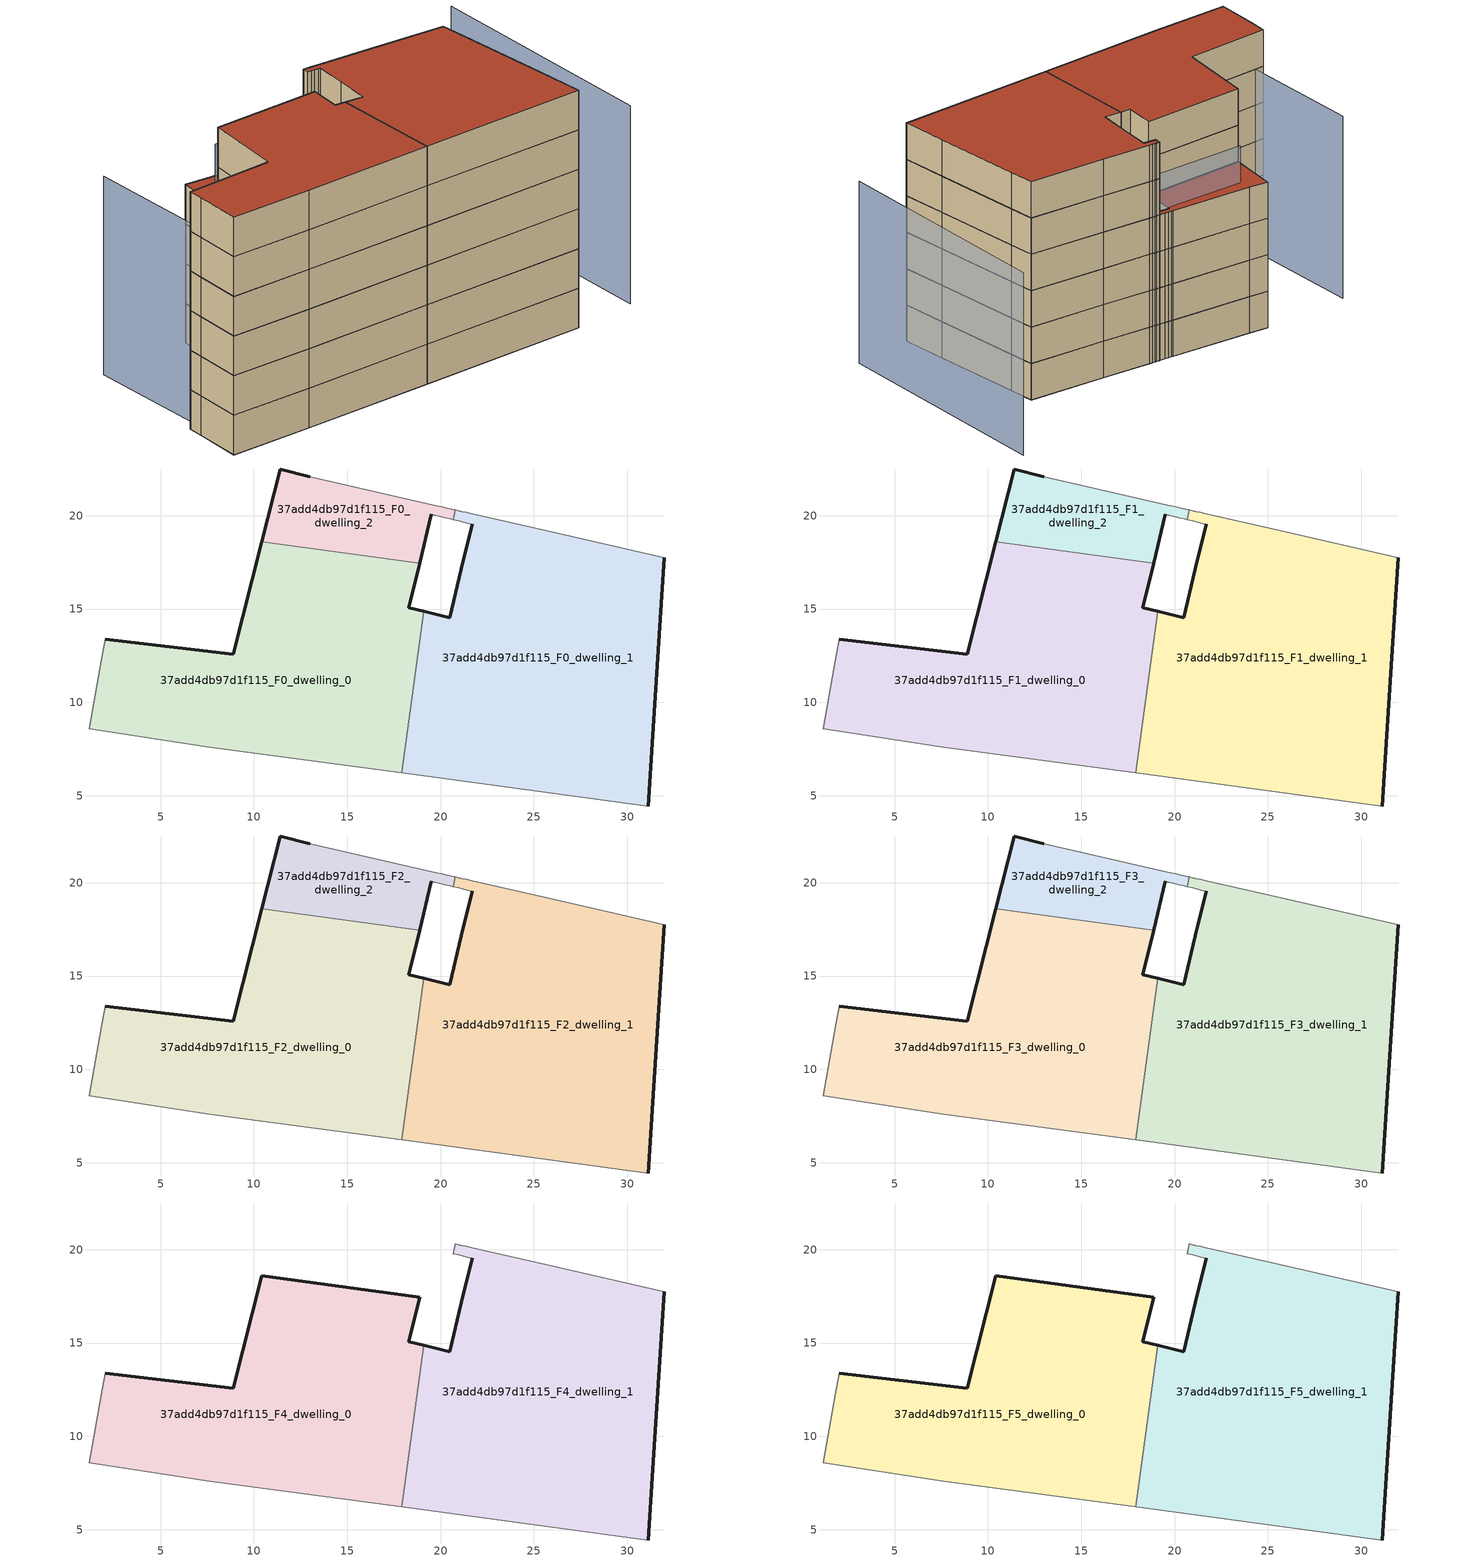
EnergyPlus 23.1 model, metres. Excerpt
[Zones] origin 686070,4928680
37add4db97d1f115_F0_dwelling_0
 floor ground (EU_floor_Construction): 17.93,6.22 19.09,14.88 18.3,15.07 18.88,17.46 10.42,18.6 8.88,12.58 2.02,13.38 1.81,12.22 1.17,8.57 7.62,7.61 z0
 wall outside (EU_wall_Construction): 2.02,13.38 8.88,12.58 10.42,18.6 / 18.88,17.46 18.3,15.07 19.09,14.88 z0:3
 wall adiabatic (EU_wall_Construction): 17.93,6.22 7.62,7.61 1.17,8.57 1.81,12.22 2.02,13.38 z0:3
 wall to 37add4db97d1f115_F0_dwelling_2 (EU_wall_Construction): 10.42,18.6 18.88,17.46 z0:3
 wall to 37add4db97d1f115_F0_dwelling_1 (EU_wall_Construction): 19.09,14.88 17.93,6.22 z0:3
37add4db97d1f115_F0_dwelling_1
 floor ground (EU_floor_Construction): 31.13,4.45 31.38,8.25 31.86,15.71 31.99,17.74 25.68,19.18 21.67,20.11 21.38,20.17 21.17,20.22 21.09,20.24 21.03,20.25 20.8,20.31 20.67,19.79 20.96,19.72 21.25,19.65 21.55,19.58 21.69,19.54 21.11,17.16 20.48,14.54 19.09,14.88 17.93,6.22 z0
 wall outside (EU_wall_Construction): 31.99,17.74 31.86,15.71 31.38,8.25 31.13,4.45 / 19.09,14.88 20.48,14.54 21.11,17.16 21.69,19.54 z0:3
 wall adiabatic (EU_wall_Construction): 21.69,19.54 21.55,19.58 21.25,19.65 20.96,19.72 20.67,19.79 20.79,20.31 / 20.8,20.31 21.03,20.25 21.09,20.24 21.17,20.22 21.38,20.17 21.67,20.11 25.68,19.18 31.99,17.74 / 31.13,4.45 17.93,6.22 z0:3
37add4db97d1f115_F0_dwelling_2
 floor ground (EU_floor_Construction): 18.88,17.46 19.5,20.07 19.65,20.04 19.69,20.03 19.94,19.97 20.15,19.92 20.23,19.9 20.52,19.83 20.67,19.79 20.8,20.31 20.78,20.31 20.74,20.32 20.35,20.41 20.06,20.48 19.77,20.54 19.63,20.57 13,22.09 11.41,22.5 10.42,18.6 z0
 wall outside (EU_wall_Construction): 19.5,20.07 18.88,17.46 / 10.42,18.6 11.41,22.5 13,22.09 z0:3
 wall adiabatic (EU_wall_Construction): 13,22.09 19.63,20.57 19.77,20.54 20.06,20.48 20.35,20.41 20.74,20.32 20.78,20.31 20.8,20.31 20.67,19.79 20.52,19.83 20.23,19.9 20.15,19.92 19.94,19.97 19.69,20.03 19.65,20.04 19.5,20.07 z0:3
37add4db97d1f115_F1_dwelling_0
 floor to 37add4db97d1f115_F0_dwelling_0 (EU_floor_Construction): 17.93,6.22 19.09,14.88 18.3,15.07 18.88,17.46 10.42,18.6 8.88,12.58 2.02,13.38 1.81,12.22 1.17,8.57 7.62,7.61 z3
 wall outside (EU_wall_Construction): 2.02,13.38 8.88,12.58 10.42,18.6 / 18.88,17.46 18.3,15.07 19.09,14.88 z3:6
 wall adiabatic (EU_wall_Construction): 17.93,6.22 7.62,7.61 1.17,8.57 1.81,12.22 2.02,13.38 z3:6
 wall to 37add4db97d1f115_F1_dwelling_2 (EU_wall_Construction): 10.42,18.6 18.88,17.46 z3:6
 wall to 37add4db97d1f115_F1_dwelling_1 (EU_wall_Construction): 19.09,14.88 17.93,6.22 z3:6
37add4db97d1f115_F1_dwelling_1
 floor to 37add4db97d1f115_F0_dwelling_1 (EU_floor_Construction): 31.13,4.45 31.38,8.25 31.86,15.71 31.99,17.74 25.68,19.18 21.67,20.11 21.38,20.17 21.17,20.22 21.09,20.24 21.03,20.25 20.79,20.31 20.67,19.79 20.96,19.72 21.25,19.65 21.54,19.58 21.69,19.54 21.11,17.16 20.48,14.54 19.09,14.88 17.93,6.22 z3
 wall outside (EU_wall_Construction): 31.99,17.74 31.86,15.71 31.38,8.25 31.13,4.45 / 19.09,14.88 20.48,14.54 21.11,17.16 21.69,19.54 z3:6
 wall adiabatic (EU_wall_Construction): 21.69,19.54 21.55,19.58 21.25,19.65 20.96,19.72 20.67,19.79 20.79,20.31 / 20.8,20.31 21.03,20.25 21.09,20.24 21.17,20.22 21.38,20.17 21.67,20.11 25.68,19.18 31.99,17.74 / 31.13,4.45 17.93,6.22 z3:6
37add4db97d1f115_F1_dwelling_2
 floor to 37add4db97d1f115_F0_dwelling_2 (EU_floor_Construction): 18.88,17.46 19.5,20.07 19.65,20.04 19.69,20.03 19.94,19.97 20.15,19.92 20.23,19.9 20.52,19.83 20.67,19.79 20.79,20.31 20.78,20.31 20.74,20.32 20.35,20.41 20.06,20.48 19.77,20.54 19.63,20.57 13,22.09 11.41,22.5 10.42,18.6 z3
 wall outside (EU_wall_Construction): 19.5,20.07 18.88,17.46 / 10.42,18.6 11.41,22.5 13,22.09 z3:6
 wall adiabatic (EU_wall_Construction): 13,22.09 19.63,20.57 19.77,20.54 20.06,20.48 20.35,20.41 20.74,20.32 20.78,20.31 20.8,20.31 20.67,19.79 20.52,19.83 20.23,19.9 20.15,19.92 19.94,19.97 19.69,20.03 19.65,20.04 19.5,20.07 z3:6
37add4db97d1f115_F2_dwelling_0
 floor to 37add4db97d1f115_F1_dwelling_0 (EU_floor_Construction): 17.93,6.22 19.09,14.88 18.3,15.07 18.88,17.46 10.42,18.6 8.88,12.58 2.02,13.38 1.81,12.22 1.17,8.57 7.62,7.61 z6
 wall outside (EU_wall_Construction): 2.02,13.38 8.88,12.58 10.42,18.6 / 18.88,17.46 18.3,15.07 19.09,14.88 z6:9
 wall adiabatic (EU_wall_Construction): 17.93,6.22 7.62,7.61 1.17,8.57 1.81,12.22 2.02,13.38 z6:9
 wall to 37add4db97d1f115_F2_dwelling_2 (EU_wall_Construction): 10.42,18.6 18.88,17.46 z6:9
 wall to 37add4db97d1f115_F2_dwelling_1 (EU_wall_Construction): 19.09,14.88 17.93,6.22 z6:9
37add4db97d1f115_F2_dwelling_1
 floor to 37add4db97d1f115_F1_dwelling_1 (EU_floor_Construction): 31.13,4.45 31.38,8.25 31.86,15.71 31.99,17.74 25.68,19.18 21.67,20.11 21.38,20.17 21.17,20.22 21.09,20.24 21.03,20.25 20.79,20.31 20.67,19.79 20.96,19.72 21.25,19.65 21.54,19.58 21.69,19.54 21.11,17.16 20.48,14.54 19.09,14.88 17.93,6.22 z6
 wall outside (EU_wall_Construction): 31.99,17.74 31.86,15.71 31.38,8.25 31.13,4.45 / 19.09,14.88 20.48,14.54 21.11,17.16 21.69,19.54 z6:9
 wall adiabatic (EU_wall_Construction): 21.69,19.54 21.55,19.58 21.25,19.65 20.96,19.72 20.67,19.79 20.79,20.31 / 20.8,20.31 21.03,20.25 21.09,20.24 21.17,20.22 21.38,20.17 21.67,20.11 25.68,19.18 31.99,17.74 / 31.13,4.45 17.93,6.22 z6:9
37add4db97d1f115_F2_dwelling_2
 floor to 37add4db97d1f115_F1_dwelling_2 (EU_floor_Construction): 18.88,17.46 19.5,20.07 19.65,20.04 19.69,20.03 19.94,19.97 20.15,19.92 20.23,19.9 20.52,19.83 20.67,19.79 20.79,20.31 20.78,20.31 20.74,20.32 20.35,20.41 20.06,20.48 19.77,20.54 19.63,20.57 13,22.09 11.41,22.5 10.42,18.6 z6
 wall outside (EU_wall_Construction): 19.5,20.07 18.88,17.46 / 10.42,18.6 11.41,22.5 13,22.09 z6:9
 wall adiabatic (EU_wall_Construction): 13,22.09 19.63,20.57 19.77,20.54 20.06,20.48 20.35,20.41 20.74,20.32 20.78,20.31 20.8,20.31 20.67,19.79 20.52,19.83 20.23,19.9 20.15,19.92 19.94,19.97 19.69,20.03 19.65,20.04 19.5,20.07 z6:9
37add4db97d1f115_F3_dwelling_0
 floor to 37add4db97d1f115_F2_dwelling_0 (EU_floor_Construction): 17.93,6.22 19.09,14.88 18.3,15.07 18.88,17.46 10.42,18.6 8.88,12.58 2.02,13.38 1.81,12.22 1.17,8.57 7.62,7.61 z9
 wall outside (EU_wall_Construction): 2.02,13.38 8.88,12.58 10.42,18.6 / 18.88,17.46 18.3,15.07 19.09,14.88 z9:12
 wall adiabatic (EU_wall_Construction): 17.93,6.22 7.62,7.61 1.17,8.57 1.81,12.22 2.02,13.38 z9:12
 wall to 37add4db97d1f115_F3_dwelling_2 (EU_wall_Construction): 10.42,18.6 18.88,17.46 z9:12
 wall to 37add4db97d1f115_F3_dwelling_1 (EU_wall_Construction): 19.09,14.88 17.93,6.22 z9:12
37add4db97d1f115_F3_dwelling_1
 floor to 37add4db97d1f115_F2_dwelling_1 (EU_floor_Construction): 31.13,4.45 31.38,8.25 31.86,15.71 31.99,17.74 25.68,19.18 21.67,20.11 21.38,20.17 21.17,20.22 21.09,20.24 21.03,20.25 20.79,20.31 20.67,19.79 20.96,19.72 21.25,19.65 21.54,19.58 21.69,19.54 21.11,17.16 20.48,14.54 19.09,14.88 17.93,6.22 z9
 wall outside (EU_wall_Construction): 31.99,17.74 31.86,15.71 31.38,8.25 31.13,4.45 / 19.09,14.88 20.48,14.54 21.11,17.16 21.69,19.54 z9:12
 wall adiabatic (EU_wall_Construction): 21.69,19.54 21.55,19.58 21.25,19.65 20.96,19.72 20.67,19.79 20.79,20.31 / 20.8,20.31 21.03,20.25 21.09,20.24 21.17,20.22 21.38,20.17 21.67,20.11 25.68,19.18 31.99,17.74 / 31.13,4.45 17.93,6.22 z9:12
37add4db97d1f115_F3_dwelling_2
 floor to 37add4db97d1f115_F2_dwelling_2 (EU_floor_Construction): 18.88,17.46 19.5,20.07 19.65,20.04 19.69,20.03 19.94,19.97 20.15,19.92 20.23,19.9 20.52,19.83 20.67,19.79 20.79,20.31 20.78,20.31 20.74,20.32 20.35,20.41 20.06,20.48 19.77,20.54 19.63,20.57 13,22.09 11.41,22.5 10.42,18.6 z9
 wall outside (EU_wall_Construction): 19.5,20.07 18.88,17.46 / 10.42,18.6 11.41,22.5 13,22.09 z9:12
 wall adiabatic (EU_wall_Construction): 13,22.09 19.63,20.57 19.77,20.54 20.06,20.48 20.35,20.41 20.74,20.32 20.78,20.31 20.8,20.31 20.67,19.79 20.52,19.83 20.23,19.9 20.15,19.92 19.94,19.97 19.69,20.03 19.65,20.04 19.5,20.07 z9:12
 roof outside (EU_roof_Construction): 20.35,20.41 20.74,20.32 20.78,20.31 20.8,20.31 20.67,19.79 20.52,19.83 20.23,19.9 20.15,19.92 19.94,19.97 19.69,20.03 19.65,20.04 19.5,20.07 18.88,17.46 10.42,18.6 11.41,22.5 13,22.09 19.63,20.57 19.77,20.54 20.06,20.48 z12
37add4db97d1f115_F4_dwelling_0
 floor to 37add4db97d1f115_F3_dwelling_0 (EU_floor_Construction): 17.93,6.22 19.09,14.88 18.3,15.07 18.88,17.46 10.42,18.6 8.88,12.58 2.02,13.38 1.81,12.22 1.17,8.57 7.62,7.61 z12
 wall outside (EU_wall_Construction): 2.02,13.38 8.88,12.58 10.42,18.6 18.88,17.46 18.3,15.07 19.09,14.88 z12:15
 wall adiabatic (EU_wall_Construction): 17.93,6.22 7.62,7.61 1.17,8.57 1.81,12.22 2.02,13.38 z12:15
 wall to 37add4db97d1f115_F4_dwelling_1 (EU_wall_Construction): 19.09,14.88 17.93,6.22 z12:15
37add4db97d1f115_F4_dwelling_1
 floor to 37add4db97d1f115_F3_dwelling_1 (EU_floor_Construction): 31.13,4.45 31.38,8.25 31.86,15.71 31.99,17.74 25.68,19.18 21.67,20.11 21.38,20.17 21.17,20.22 21.09,20.24 21.03,20.25 20.79,20.31 20.67,19.79 20.96,19.72 21.25,19.65 21.54,19.58 21.69,19.54 21.11,17.16 20.48,14.54 19.09,14.88 17.93,6.22 z12
 wall outside (EU_wall_Construction): 31.99,17.74 31.86,15.71 31.38,8.25 31.13,4.45 / 19.09,14.88 20.48,14.54 21.11,17.16 21.69,19.54 z12:15
 wall adiabatic (EU_wall_Construction): 21.69,19.54 21.55,19.58 21.25,19.65 20.96,19.72 20.67,19.79 20.8,20.31 21.03,20.25 21.09,20.24 21.17,20.22 21.38,20.17 21.67,20.11 25.68,19.18 31.99,17.74 / 31.13,4.45 17.93,6.22 z12:15
37add4db97d1f115_F5_dwelling_0
 floor to 37add4db97d1f115_F4_dwelling_0 (EU_floor_Construction): 17.93,6.22 19.09,14.88 18.3,15.07 18.88,17.46 10.42,18.6 8.88,12.58 2.02,13.38 1.81,12.22 1.17,8.57 7.62,7.61 z15
 wall outside (EU_wall_Construction): 2.02,13.38 8.88,12.58 10.42,18.6 18.88,17.46 18.3,15.07 19.09,14.88 z15:18
 wall adiabatic (EU_wall_Construction): 17.93,6.22 7.62,7.61 1.17,8.57 1.81,12.22 2.02,13.38 z15:18
 wall to 37add4db97d1f115_F5_dwelling_1 (EU_wall_Construction): 19.09,14.88 17.93,6.22 z15:18
 roof outside (EU_roof_Construction): 18.88,17.46 18.3,15.07 19.09,14.88 17.93,6.22 7.62,7.61 1.17,8.57 1.81,12.22 2.02,13.38 8.88,12.58 10.42,18.6 z18
37add4db97d1f115_F5_dwelling_1
 floor to 37add4db97d1f115_F4_dwelling_1 (EU_floor_Construction): 31.13,4.45 31.38,8.25 31.86,15.71 31.99,17.74 25.68,19.18 21.67,20.11 21.38,20.17 21.17,20.22 21.09,20.24 21.03,20.25 20.79,20.31 20.67,19.79 20.96,19.72 21.25,19.65 21.54,19.58 21.69,19.54 21.11,17.16 20.48,14.54 19.09,14.88 17.93,6.22 z15
 wall outside (EU_wall_Construction): 31.99,17.74 31.86,15.71 31.38,8.25 31.13,4.45 / 19.09,14.88 20.48,14.54 21.11,17.16 21.69,19.54 z15:18
 wall adiabatic (EU_wall_Construction): 21.69,19.54 21.55,19.58 21.25,19.65 20.96,19.72 20.67,19.79 20.8,20.31 21.03,20.25 21.09,20.24 21.17,20.22 21.38,20.17 21.67,20.11 25.68,19.18 31.99,17.74 / 31.13,4.45 17.93,6.22 z15:18
 roof outside (EU_roof_Construction): 31.99,17.74 31.86,15.71 31.38,8.25 31.13,4.45 17.93,6.22 19.09,14.88 20.48,14.54 21.11,17.16 21.69,19.54 21.55,19.58 21.25,19.65 20.96,19.72 20.67,19.79 20.8,20.31 21.03,20.25 21.09,20.24 21.17,20.22 21.38,20.17 21.67,20.11 25.68,19.18 z18
shading: 36.15,4.35 39.01,23.46 / 4.12,23.29 2.15,8.44 / 31.99,17.74 12.82,21.03 z0:15
[Building]
EU S2 Campaign: North Axis=0; Terrain=City; Solar Distribution=FullExterior
[Site:Location]
Bologna: Latitude=44.5; Longitude=11.25; Time Zone=1; Elevation=37
[SizingPeriod:WeatherFileDays]
AnnualSizingPeriod: Begin Month=1; Begin Day of Month=1; End Month=12; End Day of Month=31; Day of Week for Start Day=Monday; Use Weather File Daylight Saving Period=No; Use Weather File Rain and Snow Indicators=No
[MATERIAL]
EU_InternalMass_Material: Roughness=MediumRough; Thickness=0.1; Conductivity=1; Density=1800; Specific Heat=900; Thermal Absorptance=0.9; Solar Absorptance=0.7; Visible Absorptance=0.7
[MATERIAL:NOMASS] Roughness=MediumRough; Thermal Absorptance=0.9; Solar Absorptance=0.7; Visible Absorptance=0.7
Name | Thermal Resistance
EU_wall_NoMass | 0.905828
EU_roof_NoMass | 0.37593
EU_floor_NoMass | 0.67114
[CONSTRUCTION]
EU_wall_Construction: EU_wall_NoMass
EU_roof_Construction: EU_roof_NoMass
EU_floor_Construction: EU_floor_NoMass
EU_InternalMass_Construction: EU_InternalMass_Material
[ZONE] Type=1; Multiplier=1; Ceiling Height=autocalculate; Floor Area=autocalculate; Part of Total Floor Area=Yes
Name | Volume
37add4db97d1f115_F0_dwelling_0; 37add4db97d1f115_F1_dwelling_0; 37add4db97d1f115_F2_dwelling_0; 37add4db97d1f115_F3_dwelling_0; 37add4db97d1f115_F4_dwelling_0; 37add4db97d1f115_F5_dwelling_0 | 424.845
37add4db97d1f115_F0_dwelling_1 | 506.391
37add4db97d1f115_F1_dwelling_1; 37add4db97d1f115_F2_dwelling_1; 37add4db97d1f115_F3_dwelling_1; 37add4db97d1f115_F4_dwelling_1; 37add4db97d1f115_F5_dwelling_1 | 506.39
37add4db97d1f115_F0_dwelling_2; 37add4db97d1f115_F1_dwelling_2; 37add4db97d1f115_F2_dwelling_2; 37add4db97d1f115_F3_dwelling_2 | 93.2688
[INTERNALMASS] Construction=EU_InternalMass_Construction
Name | Zone or ZoneList | Surface Area
37add4db97d1f115_F0_dwelling_0_EU_InternalMass | 37add4db97d1f115_F0_dwelling_0 | 141.615
37add4db97d1f115_F0_dwelling_1_EU_InternalMass | 37add4db97d1f115_F0_dwelling_1 | 168.797
37add4db97d1f115_F0_dwelling_2_EU_InternalMass | 37add4db97d1f115_F0_dwelling_2 | 31.0898
37add4db97d1f115_F1_dwelling_0_EU_InternalMass | 37add4db97d1f115_F1_dwelling_0 | 141.615
37add4db97d1f115_F1_dwelling_1_EU_InternalMass | 37add4db97d1f115_F1_dwelling_1 | 168.797
37add4db97d1f115_F1_dwelling_2_EU_InternalMass | 37add4db97d1f115_F1_dwelling_2 | 31.0898
37add4db97d1f115_F2_dwelling_0_EU_InternalMass | 37add4db97d1f115_F2_dwelling_0 | 141.615
37add4db97d1f115_F2_dwelling_1_EU_InternalMass | 37add4db97d1f115_F2_dwelling_1 | 168.797
37add4db97d1f115_F2_dwelling_2_EU_InternalMass | 37add4db97d1f115_F2_dwelling_2 | 31.0898
37add4db97d1f115_F3_dwelling_0_EU_InternalMass | 37add4db97d1f115_F3_dwelling_0 | 141.615
37add4db97d1f115_F3_dwelling_1_EU_InternalMass | 37add4db97d1f115_F3_dwelling_1 | 168.797
37add4db97d1f115_F3_dwelling_2_EU_InternalMass | 37add4db97d1f115_F3_dwelling_2 | 31.0898
37add4db97d1f115_F4_dwelling_0_EU_InternalMass | 37add4db97d1f115_F4_dwelling_0 | 170.758
37add4db97d1f115_F4_dwelling_1_EU_InternalMass | 37add4db97d1f115_F4_dwelling_1 | 170.758
37add4db97d1f115_F5_dwelling_0_EU_InternalMass | 37add4db97d1f115_F5_dwelling_0 | 170.758
37add4db97d1f115_F5_dwelling_1_EU_InternalMass | 37add4db97d1f115_F5_dwelling_1 | 170.758
[OTHEREQUIPMENT] Fuel Type=Electricity; Design Level Calculation Method=Watts/Area; Power per Zone Floor Area=1; Fraction Latent=0; Fraction Radiant=0; Fraction Lost=0; Carbon Dioxide Generation Rate=0; EndUse Subcategory=EU_Step8_InternalGains
Name | Zone or ZoneList or Space or SpaceList | Schedule
EU_Step8_InternalGain_37add4db97d1f115_F0_dwelling_0_f000 | 37add4db97d1f115_F0_dwelling_0 | EU_Step8_GainSchedule_37add4db97d1f115_F0_dwelling_0_f000
EU_Step8_InternalGain_37add4db97d1f115_F0_dwelling_1_f000 | 37add4db97d1f115_F0_dwelling_1 | EU_Step8_GainSchedule_37add4db97d1f115_F0_dwelling_1_f000
EU_Step8_InternalGain_37add4db97d1f115_F0_dwelling_2_f000 | 37add4db97d1f115_F0_dwelling_2 | EU_Step8_GainSchedule_37add4db97d1f115_F0_dwelling_2_f000
EU_Step8_InternalGain_37add4db97d1f115_F1_dwelling_0_f000 | 37add4db97d1f115_F1_dwelling_0 | EU_Step8_GainSchedule_37add4db97d1f115_F1_dwelling_0_f000
EU_Step8_InternalGain_37add4db97d1f115_F1_dwelling_1_f000 | 37add4db97d1f115_F1_dwelling_1 | EU_Step8_GainSchedule_37add4db97d1f115_F1_dwelling_1_f000
EU_Step8_InternalGain_37add4db97d1f115_F1_dwelling_2_f000 | 37add4db97d1f115_F1_dwelling_2 | EU_Step8_GainSchedule_37add4db97d1f115_F1_dwelling_2_f000
EU_Step8_InternalGain_37add4db97d1f115_F2_dwelling_0_f000 | 37add4db97d1f115_F2_dwelling_0 | EU_Step8_GainSchedule_37add4db97d1f115_F2_dwelling_0_f000
EU_Step8_InternalGain_37add4db97d1f115_F2_dwelling_1_f000 | 37add4db97d1f115_F2_dwelling_1 | EU_Step8_GainSchedule_37add4db97d1f115_F2_dwelling_1_f000
EU_Step8_InternalGain_37add4db97d1f115_F2_dwelling_2_f000 | 37add4db97d1f115_F2_dwelling_2 | EU_Step8_GainSchedule_37add4db97d1f115_F2_dwelling_2_f000
EU_Step8_InternalGain_37add4db97d1f115_F3_dwelling_0_f000 | 37add4db97d1f115_F3_dwelling_0 | EU_Step8_GainSchedule_37add4db97d1f115_F3_dwelling_0_f000
EU_Step8_InternalGain_37add4db97d1f115_F3_dwelling_1_f000 | 37add4db97d1f115_F3_dwelling_1 | EU_Step8_GainSchedule_37add4db97d1f115_F3_dwelling_1_f000
EU_Step8_InternalGain_37add4db97d1f115_F3_dwelling_2_f000 | 37add4db97d1f115_F3_dwelling_2 | EU_Step8_GainSchedule_37add4db97d1f115_F3_dwelling_2_f000
EU_Step8_InternalGain_37add4db97d1f115_F4_dwelling_0_f000 | 37add4db97d1f115_F4_dwelling_0 | EU_Step8_GainSchedule_37add4db97d1f115_F4_dwelling_0_f000
EU_Step8_InternalGain_37add4db97d1f115_F4_dwelling_1_f000 | 37add4db97d1f115_F4_dwelling_1 | EU_Step8_GainSchedule_37add4db97d1f115_F4_dwelling_1_f000
EU_Step8_InternalGain_37add4db97d1f115_F5_dwelling_0_f000 | 37add4db97d1f115_F5_dwelling_0 | EU_Step8_GainSchedule_37add4db97d1f115_F5_dwelling_0_f000
EU_Step8_InternalGain_37add4db97d1f115_F5_dwelling_1_f000 | 37add4db97d1f115_F5_dwelling_1 | EU_Step8_GainSchedule_37add4db97d1f115_F5_dwelling_1_f000
[ZONEVENTILATION:DESIGNFLOWRATE] Schedule=EU_AlwaysOn; Design Flow Rate Calculation Method=AirChanges/Hour; Air Changes per Hour=0.73129; Ventilation Type=Natural; Fan Pressure Rise=0; Fan Total Efficiency=1; Constant Term Coefficient=1; Temperature Term Coefficient=0; Velocity Term Coefficient=0; Velocity Squared Term Coefficient=0; Minimum Indoor Temperature=-100; Maximum Indoor Temperature=100; Delta Temperature=-100; Minimum Outdoor Temperature=-100; Maximum Outdoor Temperature=100; Maximum Wind Speed=40
Name | Zone or ZoneList or Space or SpaceList
EU_ConstantAir_37add4db97d1f115_F0_dwelling_0 | 37add4db97d1f115_F0_dwelling_0
EU_ConstantAir_37add4db97d1f115_F0_dwelling_1 | 37add4db97d1f115_F0_dwelling_1
EU_ConstantAir_37add4db97d1f115_F0_dwelling_2 | 37add4db97d1f115_F0_dwelling_2
EU_ConstantAir_37add4db97d1f115_F1_dwelling_0 | 37add4db97d1f115_F1_dwelling_0
EU_ConstantAir_37add4db97d1f115_F1_dwelling_1 | 37add4db97d1f115_F1_dwelling_1
EU_ConstantAir_37add4db97d1f115_F1_dwelling_2 | 37add4db97d1f115_F1_dwelling_2
EU_ConstantAir_37add4db97d1f115_F2_dwelling_0 | 37add4db97d1f115_F2_dwelling_0
EU_ConstantAir_37add4db97d1f115_F2_dwelling_1 | 37add4db97d1f115_F2_dwelling_1
EU_ConstantAir_37add4db97d1f115_F2_dwelling_2 | 37add4db97d1f115_F2_dwelling_2
EU_ConstantAir_37add4db97d1f115_F3_dwelling_0 | 37add4db97d1f115_F3_dwelling_0
EU_ConstantAir_37add4db97d1f115_F3_dwelling_1 | 37add4db97d1f115_F3_dwelling_1
EU_ConstantAir_37add4db97d1f115_F3_dwelling_2 | 37add4db97d1f115_F3_dwelling_2
EU_ConstantAir_37add4db97d1f115_F4_dwelling_0 | 37add4db97d1f115_F4_dwelling_0
EU_ConstantAir_37add4db97d1f115_F4_dwelling_1 | 37add4db97d1f115_F4_dwelling_1
EU_ConstantAir_37add4db97d1f115_F5_dwelling_0 | 37add4db97d1f115_F5_dwelling_0
EU_ConstantAir_37add4db97d1f115_F5_dwelling_1 | 37add4db97d1f115_F5_dwelling_1
[HVACTEMPLATE:THERMOSTAT] Constant Heating Setpoint=20; Constant Cooling Setpoint=50
EU_HeatOnly_37add4db97d1f115_F0_dwelling_0; EU_HeatOnly_37add4db97d1f115_F0_dwelling_1; EU_HeatOnly_37add4db97d1f115_F0_dwelling_2; EU_HeatOnly_37add4db97d1f115_F1_dwelling_0; EU_HeatOnly_37add4db97d1f115_F1_dwelling_1; EU_HeatOnly_37add4db97d1f115_F1_dwelling_2; EU_HeatOnly_37add4db97d1f115_F2_dwelling_0; EU_HeatOnly_37add4db97d1f115_F2_dwelling_1; EU_HeatOnly_37add4db97d1f115_F2_dwelling_2; EU_HeatOnly_37add4db97d1f115_F3_dwelling_0; EU_HeatOnly_37add4db97d1f115_F3_dwelling_1; EU_HeatOnly_37add4db97d1f115_F3_dwelling_2; EU_HeatOnly_37add4db97d1f115_F4_dwelling_0; EU_HeatOnly_37add4db97d1f115_F4_dwelling_1; EU_HeatOnly_37add4db97d1f115_F5_dwelling_0; EU_HeatOnly_37add4db97d1f115_F5_dwelling_1
[HVACTEMPLATE:ZONE:IDEALLOADSAIRSYSTEM] System Availability Schedule=EU_AlwaysOn; Maximum Heating Supply Air Temperature=50; Minimum Cooling Supply Air Temperature=13; Maximum Heating Supply Air Humidity Ratio=0.0156; Minimum Cooling Supply Air Humidity Ratio=0.0077; Heating Limit=NoLimit; Cooling Limit=NoLimit; Heating Availability Schedule=EU_AlwaysOn; Cooling Availability Schedule=EU_CoolingOff; Dehumidification Control Type=ConstantSensibleHeatRatio; Cooling Sensible Heat Ratio=0.7; Dehumidification Setpoint=60; Humidification Control Type=None; Humidification Setpoint=30; Outdoor Air Method=None; Outdoor Air Flow Rate per Person=0.00944; Outdoor Air Flow Rate per Zone Floor Area=0; Outdoor Air Flow Rate per Zone=0; Demand Controlled Ventilation Type=None; Outdoor Air Economizer Type=NoEconomizer; Heat Recovery Type=None; Sensible Heat Recovery Effectiveness=0.7; Latent Heat Recovery Effectiveness=0.65
Name | Template Thermostat
37add4db97d1f115_F0_dwelling_0 | EU_HeatOnly_37add4db97d1f115_F0_dwelling_0
37add4db97d1f115_F0_dwelling_1 | EU_HeatOnly_37add4db97d1f115_F0_dwelling_1
37add4db97d1f115_F0_dwelling_2 | EU_HeatOnly_37add4db97d1f115_F0_dwelling_2
37add4db97d1f115_F1_dwelling_0 | EU_HeatOnly_37add4db97d1f115_F1_dwelling_0
37add4db97d1f115_F1_dwelling_1 | EU_HeatOnly_37add4db97d1f115_F1_dwelling_1
37add4db97d1f115_F1_dwelling_2 | EU_HeatOnly_37add4db97d1f115_F1_dwelling_2
37add4db97d1f115_F2_dwelling_0 | EU_HeatOnly_37add4db97d1f115_F2_dwelling_0
37add4db97d1f115_F2_dwelling_1 | EU_HeatOnly_37add4db97d1f115_F2_dwelling_1
37add4db97d1f115_F2_dwelling_2 | EU_HeatOnly_37add4db97d1f115_F2_dwelling_2
37add4db97d1f115_F3_dwelling_0 | EU_HeatOnly_37add4db97d1f115_F3_dwelling_0
37add4db97d1f115_F3_dwelling_1 | EU_HeatOnly_37add4db97d1f115_F3_dwelling_1
37add4db97d1f115_F3_dwelling_2 | EU_HeatOnly_37add4db97d1f115_F3_dwelling_2
37add4db97d1f115_F4_dwelling_0 | EU_HeatOnly_37add4db97d1f115_F4_dwelling_0
37add4db97d1f115_F4_dwelling_1 | EU_HeatOnly_37add4db97d1f115_F4_dwelling_1
37add4db97d1f115_F5_dwelling_0 | EU_HeatOnly_37add4db97d1f115_F5_dwelling_0
37add4db97d1f115_F5_dwelling_1 | EU_HeatOnly_37add4db97d1f115_F5_dwelling_1
[SIZING:ZONE] Zone Cooling Design Supply Air Temperature Input Method=SupplyAirTemperature; Zone Cooling Design Supply Air Temperature=13; Zone Heating Design Supply Air Temperature Input Method=SupplyAirTemperature; Zone Heating Design Supply Air Temperature=50; Zone Cooling Design Supply Air Humidity Ratio=0.008; Zone Heating Design Supply Air Humidity Ratio=0.008; Cooling Design Air Flow Method=DesignDay; Cooling Design Air Flow Rate=0; Cooling Minimum Air Flow per Zone Floor Area=0.000762; Cooling Minimum Air Flow=0; Cooling Minimum Air Flow Fraction=0.2; Heating Design Air Flow Method=DesignDay; Heating Design Air Flow Rate=0; Heating Maximum Air Flow per Zone Floor Area=0.002032; Heating Maximum Air Flow=0.141576; Heating Maximum Air Flow Fraction=0.3; Account for Dedicated Outdoor Air System=No; Dedicated Outdoor Air System Control Strategy=NeutralSupplyAir; Dedicated Outdoor Air Low Setpoint Temperature for Design=autosize; Dedicated Outdoor Air High Setpoint Temperature for Design=autosize; Zone Load Sizing Method=Sensible Load Only No Latent Load; Zone Latent Cooling Design Supply Air Humidity Ratio Input Method=HumidityRatioDifference; Zone Cooling Design Supply Air Humidity Ratio Difference=0.005; Zone Latent Heating Design Supply Air Humidity Ratio Input Method=HumidityRatioDifference; Zone Humidification Design Supply Air Humidity Ratio Difference=0.005
37add4db97d1f115_F0_dwelling_0; 37add4db97d1f115_F0_dwelling_1; 37add4db97d1f115_F0_dwelling_2; 37add4db97d1f115_F1_dwelling_0; 37add4db97d1f115_F1_dwelling_1; 37add4db97d1f115_F1_dwelling_2; 37add4db97d1f115_F2_dwelling_0; 37add4db97d1f115_F2_dwelling_1; 37add4db97d1f115_F2_dwelling_2; 37add4db97d1f115_F3_dwelling_0; 37add4db97d1f115_F3_dwelling_1; 37add4db97d1f115_F3_dwelling_2; 37add4db97d1f115_F4_dwelling_0; 37add4db97d1f115_F4_dwelling_1; 37add4db97d1f115_F5_dwelling_0; 37add4db97d1f115_F5_dwelling_1
[SCHEDULE:CONSTANT]
Name | Hourly Value
EU_AlwaysOn | 1
EU_CoolingOff | 0
[SCHEDULE:FILE] Column Number=1; Rows to Skip at Top=0; Number of Hours of Data=8760; Column Separator=Comma; Interpolate to Timestep=No; Minutes per Item=60; Adjust Schedule for Daylight Savings=Yes
Name | File
EU_Step8_GainSchedule_37add4db97d1f115_F0_dwelling_0_f000 | ../../schedules/37add4db97d1f115/37add4db97d1f115_F0_dwelling_0_f000_gain.csv
EU_Step8_GainSchedule_37add4db97d1f115_F0_dwelling_1_f000 | ../../schedules/37add4db97d1f115/37add4db97d1f115_F0_dwelling_1_f000_gain.csv
EU_Step8_GainSchedule_37add4db97d1f115_F0_dwelling_2_f000 | ../../schedules/37add4db97d1f115/37add4db97d1f115_F0_dwelling_2_f000_gain.csv
EU_Step8_GainSchedule_37add4db97d1f115_F1_dwelling_0_f000 | ../../schedules/37add4db97d1f115/37add4db97d1f115_F1_dwelling_0_f000_gain.csv
EU_Step8_GainSchedule_37add4db97d1f115_F1_dwelling_1_f000 | ../../schedules/37add4db97d1f115/37add4db97d1f115_F1_dwelling_1_f000_gain.csv
EU_Step8_GainSchedule_37add4db97d1f115_F1_dwelling_2_f000 | ../../schedules/37add4db97d1f115/37add4db97d1f115_F1_dwelling_2_f000_gain.csv
EU_Step8_GainSchedule_37add4db97d1f115_F2_dwelling_0_f000 | ../../schedules/37add4db97d1f115/37add4db97d1f115_F2_dwelling_0_f000_gain.csv
EU_Step8_GainSchedule_37add4db97d1f115_F2_dwelling_1_f000 | ../../schedules/37add4db97d1f115/37add4db97d1f115_F2_dwelling_1_f000_gain.csv
EU_Step8_GainSchedule_37add4db97d1f115_F2_dwelling_2_f000 | ../../schedules/37add4db97d1f115/37add4db97d1f115_F2_dwelling_2_f000_gain.csv
EU_Step8_GainSchedule_37add4db97d1f115_F3_dwelling_0_f000 | ../../schedules/37add4db97d1f115/37add4db97d1f115_F3_dwelling_0_f000_gain.csv
EU_Step8_GainSchedule_37add4db97d1f115_F3_dwelling_1_f000 | ../../schedules/37add4db97d1f115/37add4db97d1f115_F3_dwelling_1_f000_gain.csv
EU_Step8_GainSchedule_37add4db97d1f115_F3_dwelling_2_f000 | ../../schedules/37add4db97d1f115/37add4db97d1f115_F3_dwelling_2_f000_gain.csv
EU_Step8_GainSchedule_37add4db97d1f115_F4_dwelling_0_f000 | ../../schedules/37add4db97d1f115/37add4db97d1f115_F4_dwelling_0_f000_gain.csv
EU_Step8_GainSchedule_37add4db97d1f115_F4_dwelling_1_f000 | ../../schedules/37add4db97d1f115/37add4db97d1f115_F4_dwelling_1_f000_gain.csv
EU_Step8_GainSchedule_37add4db97d1f115_F5_dwelling_0_f000 | ../../schedules/37add4db97d1f115/37add4db97d1f115_F5_dwelling_0_f000_gain.csv
EU_Step8_GainSchedule_37add4db97d1f115_F5_dwelling_1_f000 | ../../schedules/37add4db97d1f115/37add4db97d1f115_F5_dwelling_1_f000_gain.csv
